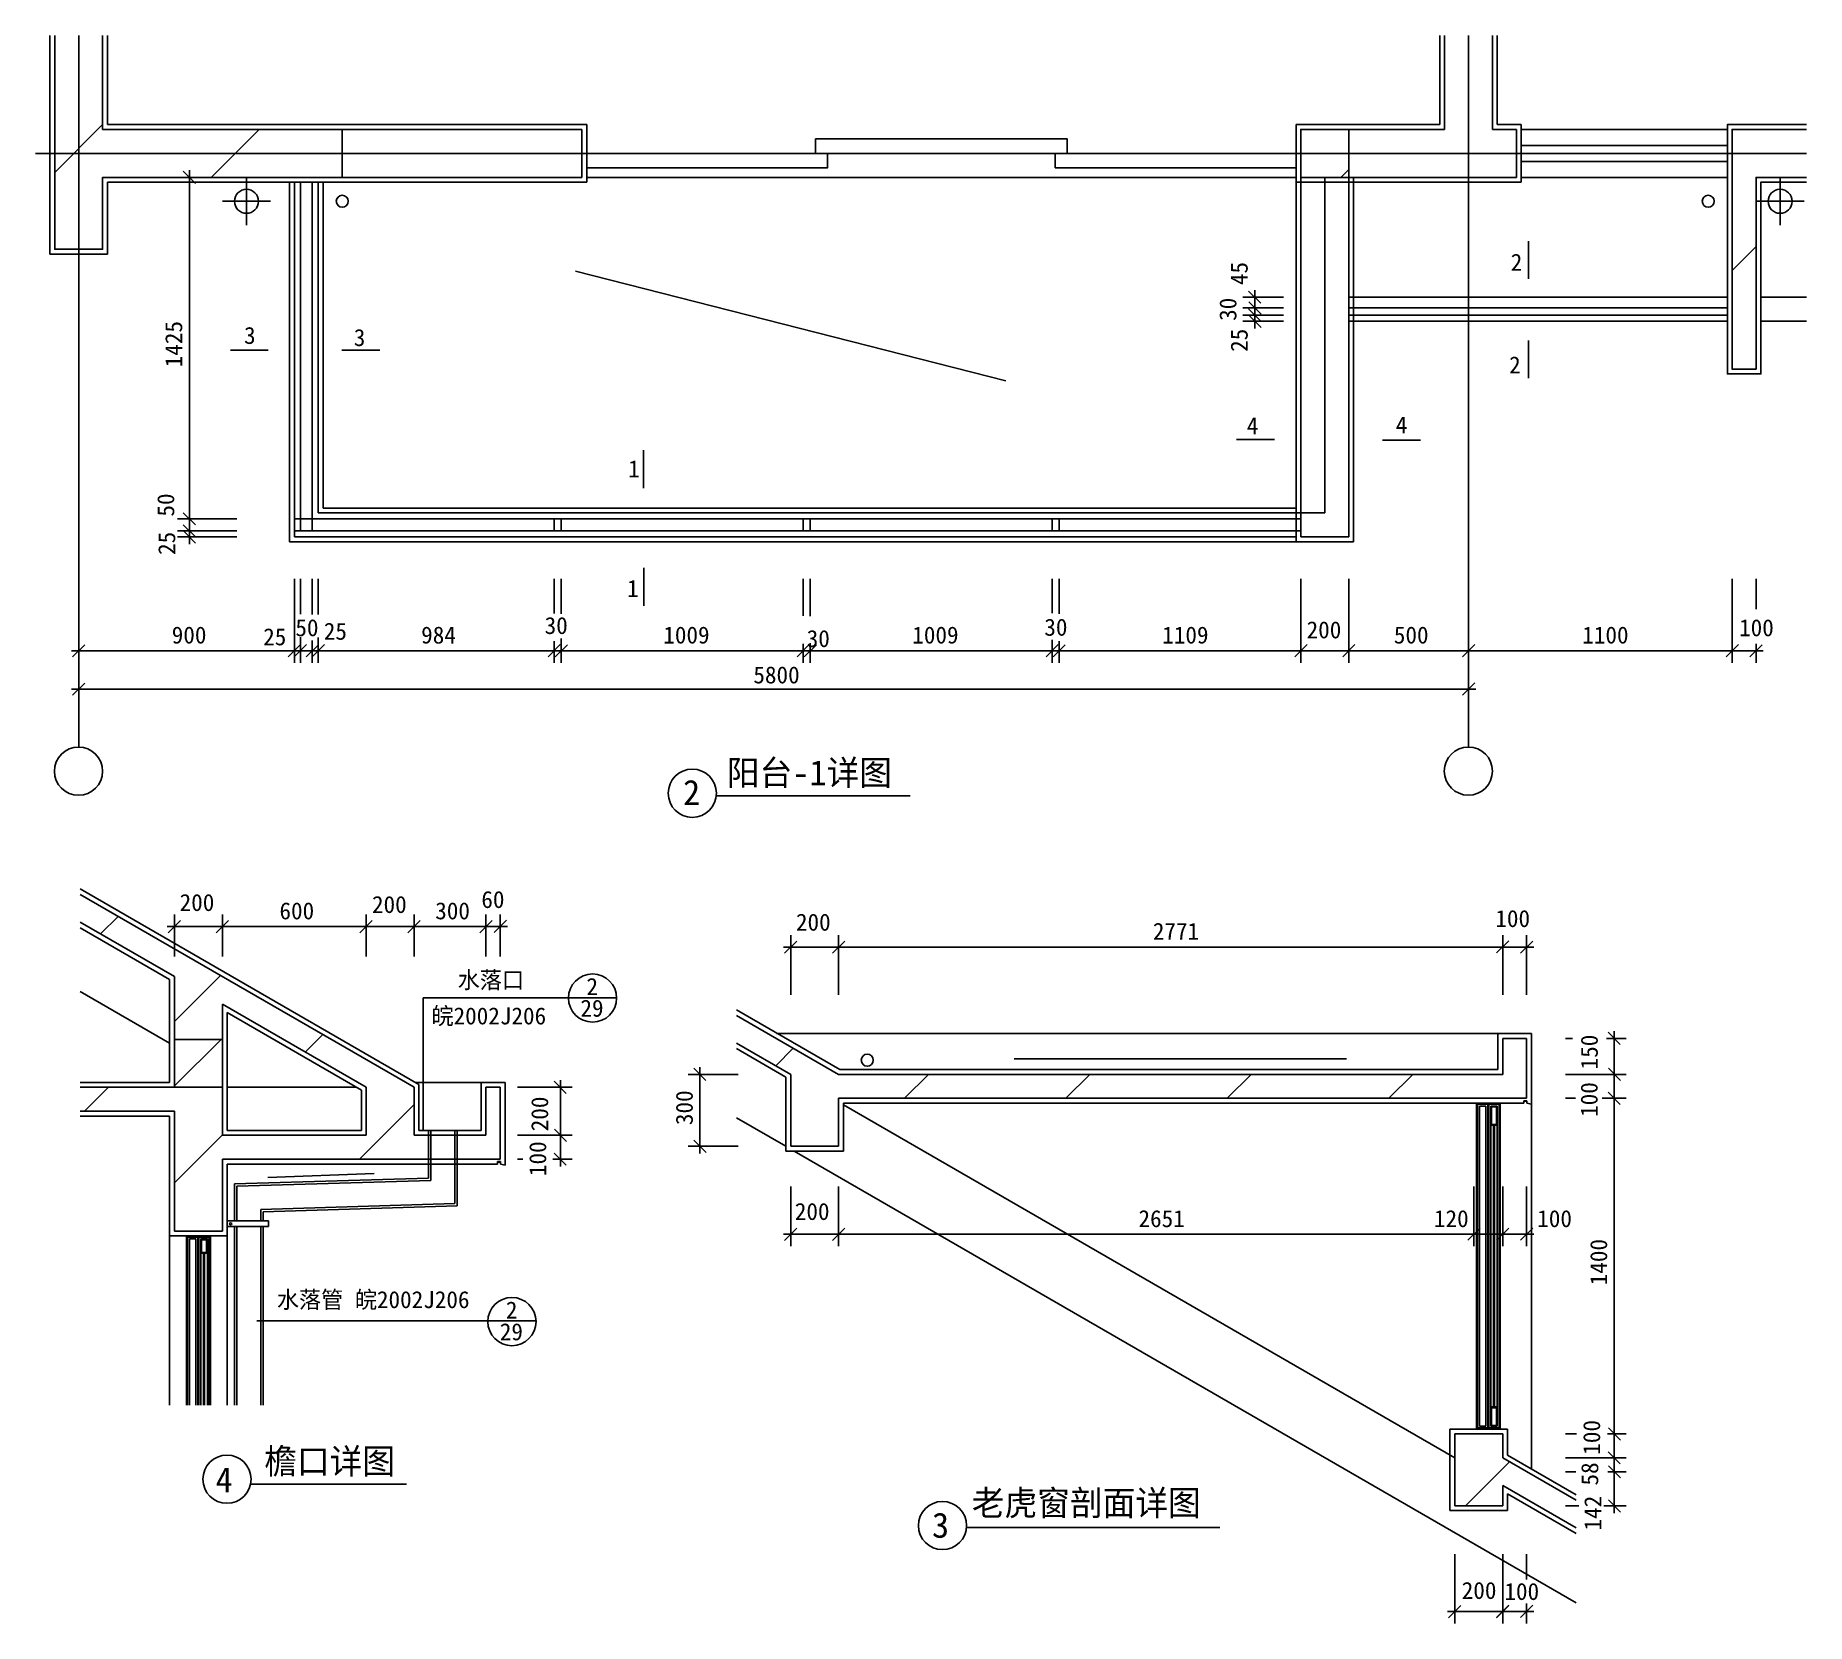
# Model space of a CAD drawing. Header units: metres. Extents: x 921 to 8312, y 336 to 6961.
import ezdxf

# ---------------------------------------------------------------- set-up
doc = ezdxf.new("R2010")
doc.units = ezdxf.units.M
for name, color, linetype in [('AXIS', 3, 'Continuous'), ('BALCONY', 31, 'Continuous'), ('column', 142, 'Continuous'), ('DOTE', 1, 'Continuous'), ('PUB_DIM', 3, 'Continuous'), ('PUB_TEXT', 7, 'Continuous'), ('S_SURFACE', 6, 'Continuous'), ('WALL', 5, 'Continuous'), ('WINDOW', 2, 'Continuous'), ('填充', 7, 'Continuous'), ('看线', 253, 'Continuous'), ('粉刷线', 6, 'Continuous'), ('设备', 6, 'Continuous')]:
    doc.layers.add(name, color=color, linetype=linetype)
pattern_1 = [(45, (0, 0), (-336.76, 336.76), [])]

# ---------------------------------------------------------------- blocks, each defined once
blk = doc.blocks.new('_dimx')
blk.add_line((-150, 0), (150, 0))
blk.add_lwpolyline([(-126.4, -124.95), (129.15, 130.28)])

msp = doc.modelspace()

# ---------------------------------------------------------------- hatches: boundary and pattern name
at = {"layer": '填充'}
h = msp.add_hatch(dxfattribs=at)
h.set_pattern_fill('AN31C', scale=150)
h.set_pattern_definition(pattern_1)
h.paths.add_polyline_path([(2201.1, 6568.77), (1201.1, 6568.77), (1201.1, 6960.73), (1001.1, 6960.73), (1001.1, 6068.77), (1201.1, 6068.77), (1201.1, 6368.77), (2201.1, 6368.77)])
h = msp.add_hatch(dxfattribs=at)
h.set_pattern_fill('AN31C', scale=150)
h.set_pattern_definition(pattern_1)
h.paths.add_polyline_path([(6201.1, 6568.77), (6201.1, 6368.77), (6401.1, 6368.77), (6401.1, 6568.77)])
h = msp.add_hatch(dxfattribs=at)
h.set_pattern_fill('AN31C', scale=150)
h.set_pattern_definition(pattern_1)
h.paths.add_polyline_path([(8311.68, 6568.77), (8001.1, 6568.77), (8001.1, 6368.77), (8001.1, 5568.77), (8101.1, 5568.77), (8101.1, 6368.77), (8311.68, 6368.77)])
h = msp.add_hatch(dxfattribs=at)
h.set_pattern_fill('AN31C', scale=150)
h.set_pattern_definition(pattern_1)
h.paths.add_polyline_path([(2500.65, 2572.66), (1107.35, 3377.08), (1107.35, 3261.61), (1500.65, 3034.54), (1500.65, 2772.66), (1700.65, 2772.66), (1700.65, 2919.07), (2300.65, 2572.66), (2300.65, 2272.66), (2560.65, 2272.66), (2560.65, 2372.66), (2500.65, 2372.66)])
h = msp.add_hatch(dxfattribs=at)
h.set_pattern_fill('AN31C', scale=150)
h.set_pattern_definition(pattern_1)
h.paths.add_polyline_path([(7143.58, 2776.79), (7043.58, 2776.79), (7043.58, 2626.79), (4272.3, 2626.79), (3846.47, 2872.64), (3846.47, 2757.17), (4072.3, 2626.79), (4072.3, 2326.79), (4272.3, 2326.79), (4272.3, 2526.79), (7143.58, 2526.79)])
h = msp.add_hatch(dxfattribs=at)
h.set_pattern_fill('ANSI31', scale=240)
h.paths.add_polyline_path([(1500.65, 2572.66), (1700.65, 2572.66), (1700.65, 2772.66), (1500.65, 2772.66)])
h = msp.add_hatch(dxfattribs=at)
h.set_pattern_fill('AN31C', scale=150)
h.set_pattern_definition(pattern_1)
h.paths.add_polyline_path([(1700.65, 2572.66), (1107.35, 2572.66), (1107.35, 2472.66), (1500.65, 2472.66), (1500.65, 1972.66), (1700.65, 1972.66)])
h = msp.add_hatch(dxfattribs=at)
h.set_pattern_fill('AN31C', scale=150)
h.set_pattern_definition(pattern_1)
h.paths.add_polyline_path([(2670.65, 2272.66), (2670.65, 2372.66), (2570.65, 2372.66), (2570.65, 2272.66)])
h.paths.add_polyline_path([(2860.65, 2272.66), (2860.65, 2572.66), (2800.65, 2572.66), (2800.65, 2372.66), (2680.65, 2372.66), (2680.65, 2272.66)])
h = msp.add_hatch(dxfattribs=at)
h.set_pattern_fill('SOLID')
h.paths.add_polyline_path([(6981.08, 2501.79), (6981.08, 2457.29), (6983.58, 2457.29), (6983.58, 2506.79), (6933.58, 2506.79), (6933.58, 2457.29), (6938.58, 2457.29), (6938.58, 2501.79)])
h.paths.add_polyline_path([(7028.58, 2501.79), (7028.58, 2457.29), (7033.58, 2457.29), (7033.58, 2506.79), (6983.58, 2506.79), (6983.58, 2457.29), (6986.08, 2457.29), (6986.08, 2501.79)])
h = msp.add_hatch(dxfattribs=at)
h.set_pattern_fill('AN31C', scale=150)
h.set_pattern_definition(pattern_1)
h.paths.add_polyline_path([(2300.65, 2272.66), (2300.65, 2372.66), (1700.65, 2372.66), (1700.65, 2272.66)])
h = msp.add_hatch(dxfattribs=at)
h.set_pattern_fill('SOLID')
h.paths.add_polyline_path([(1598.15, 1947.66), (1598.15, 1903.16), (1600.65, 1903.16), (1600.65, 1952.66), (1550.65, 1952.66), (1550.65, 1903.16), (1555.65, 1903.16), (1555.65, 1947.66)])
h.paths.add_polyline_path([(1645.65, 1947.66), (1645.65, 1903.16), (1650.65, 1903.16), (1650.65, 1952.66), (1600.65, 1952.66), (1600.65, 1903.16), (1603.15, 1903.16), (1603.15, 1947.66)])
h = msp.add_hatch(dxfattribs=at)
h.set_pattern_fill('SOLID')
h.paths.add_polyline_path([(6981.08, 1151.79), (6981.08, 1196.29), (6983.58, 1196.29), (6983.58, 1146.79), (6933.58, 1146.79), (6933.58, 1196.29), (6938.58, 1196.29), (6938.58, 1151.79)])
h.paths.add_polyline_path([(7028.58, 1151.79), (7028.58, 1196.29), (7033.58, 1196.29), (7033.58, 1146.79), (6983.58, 1146.79), (6983.58, 1196.29), (6986.08, 1196.29), (6986.08, 1151.79)])
h = msp.add_hatch(dxfattribs=at)
h.set_pattern_fill('AN31C', scale=150)
h.set_pattern_definition(pattern_1)
h.paths.add_polyline_path([(7043.58, 1026.79), (7043.58, 1126.79), (6843.58, 1126.79), (6843.58, 826.79), (7043.58, 826.79), (7043.58, 911.32), (7349.78, 734.53), (7349.78, 850)])

# ---------------------------------------------------------------- linework, layer by layer
for p, q in [((7151.89, 6103.15), (7151.89, 5945.28)), ((1734.37, 5647.37), (1892.24, 5647.37)), ((2199.78, 5647.82), (2357.65, 5647.82)), ((7150.84, 5688.56), (7150.84, 5530.7)), ((5933.08, 5274.64), (6090.95, 5274.64)), ((6542.23, 5272.44), (6700.1, 5272.44)), ((3458.27, 5230.11), (3458.27, 5072.24)), ((3459.07, 4739.14), (3459.07, 4581.27)), ((3763.67, 3788.31), (4570.9, 3788.31)), ((1819.72, 917.16), (2468.55, 917.16)), ((4805.88, 736.7), (5863.1, 736.7))]:
    msp.add_line(p, q)
at = {"layer": 'AXIS'}
for p, q in [((920.56, 6468.77), (1356.5, 6468.77)), ((1101.1, 4694.03), (1101.1, 3994.03)), ((6201.1, 4694.03), (6201.1, 4344.03)), ((6401.1, 4694.03), (6401.1, 4344.03)), ((6401.1, 4694.03), (6401.1, 4344.03)), ((6901.1, 4694.03), (6901.1, 4344.03)), ((6901.1, 4694.03), (6901.1, 3994.03)), ((6400.9, 4394.03), (6201.3, 4394.03)), ((6900.9, 4394.03), (6401.3, 4394.03))]:
    msp.add_line(p, q, dxfattribs=at)
at = {"layer": 'BALCONY'}
for p, q in [((6201.1, 6368.77), (6201.1, 4868.77)), ((6301.1, 6368.77), (6301.1, 4968.77)), ((6401.1, 6368.77), (6401.1, 4868.77)), ((2001.1, 4868.77), (2001.1, 6348.77)), ((2101.1, 4968.77), (2101.1, 6348.77)), ((6401.1, 5868.77), (7981.1, 5868.77)), ((8121.1, 5868.77), (8311.68, 5868.77)), ((6401.1, 5768.77), (7981.1, 5768.77)), ((8121.1, 5768.77), (8311.68, 5768.77)), ((2101.1, 4968.77), (6301.1, 4968.77)), ((2001.1, 4868.77), (6181.1, 4868.77)), ((6201.1, 4868.77), (6401.1, 4868.77))]:
    msp.add_line(p, q, dxfattribs=at)
at = {"layer": 'column'}
for points in [[(1201.1, 6960.73), (1201.1, 6568.77), (2201.1, 6568.77), (2201.1, 6368.77), (1201.1, 6368.77), (1201.1, 6068.77), (1001.1, 6068.77), (1001.1, 6960.73)], [(8311.68, 6368.77), (8101.1, 6368.77), (8101.1, 5568.77), (8001.1, 5568.77), (8001.1, 6568.77), (8311.68, 6568.77)]]:
    msp.add_lwpolyline(points, dxfattribs=at)
msp.add_lwpolyline([(6401.1, 6568.77), (6201.1, 6568.77), (6201.1, 6368.77), (6401.1, 6368.77)], close=True, dxfattribs=at)
at = {"layer": 'DOTE'}
for p, q in [((1101.1, 4694.03), (1101.1, 6960.73)), ((6901.1, 4694.03), (6901.1, 6960.73)), ((1356.5, 6468.77), (8311.68, 6468.77))]:
    msp.add_line(p, q, dxfattribs=at)
at = {"layer": 'PUB_DIM'}
for p, q in [((1761.33, 6368.77), (1513.03, 6368.77)), ((1563.03, 4943.97), (1563.03, 6368.57)), ((6129, 5868.77), (5959.38, 5868.77)), ((6009.38, 5868.57), (6009.38, 5823.97)), ((6129, 5823.77), (5959.38, 5823.77)), ((6129, 5823.77), (5959.38, 5823.77)), ((6129, 5793.77), (5959.38, 5793.77)), ((6129, 5793.77), (5959.38, 5793.77)), ((6129, 5768.77), (5959.38, 5768.77)), ((6009.38, 5823.97), (6009.38, 5824.17)), ((6009.38, 5823.77), (6009.38, 5793.77)), ((6009.38, 5793.57), (6009.38, 5793.37)), ((6009.38, 5793.57), (6009.38, 5768.97)), ((1761.33, 4943.77), (1513.03, 4943.77)), ((1761.33, 4943.77), (1513.03, 4943.77)), ((1761.33, 4893.77), (1513.03, 4893.77)), ((1761.33, 4893.77), (1513.03, 4893.77)), ((1563.03, 4893.97), (1563.03, 4943.57)), ((1563.03, 4868.97), (1563.03, 4893.57)), ((1761.33, 4868.77), (1513.03, 4868.77)), ((1101.1, 4694.03), (1101.1, 4344.03)), ((1101.1, 4694.03), (1101.1, 4184.03)), ((2001.1, 4694.03), (2001.1, 4344.03)), ((2001.1, 4694.03), (2001.1, 4344.03)), ((2026.1, 4694.03), (2026.1, 4546.09)), ((2076.1, 4694.03), (2076.1, 4544.62)), ((2101.1, 4694.03), (2101.1, 4544.62)), ((3085.1, 4694.03), (3085.1, 4548.71)), ((3115.1, 4694.03), (3115.1, 4548.08)), ((4124.1, 4694.03), (4124.1, 4539.67)), ((4154.1, 4694.03), (4154.1, 4538.77)), ((5163.1, 4694.03), (5163.1, 4551.06)), ((5193.1, 4694.03), (5193.1, 4547.79)), ((6201.1, 4694.03), (6201.1, 4344.03)), ((6901.1, 4694.03), (6901.1, 4184.03)), ((6901.1, 4694.03), (6901.1, 4344.03)), ((8001.1, 4694.03), (8001.1, 4344.03)), ((8001.1, 4694.03), (8001.1, 4344.03)), ((8101.1, 4694.03), (8101.1, 4567.43)), ((2026.1, 4450.01), (2026.1, 4344.03)), ((2076.1, 4437.19), (2076.1, 4344.03)), ((2101.1, 4448.53), (2101.1, 4344.03)), ((3115.1, 4445.43), (3115.1, 4344.03)), ((5163.1, 4439.27), (5163.1, 4344.03)), ((2000.9, 4394.03), (1101.3, 4394.03)), ((2025.9, 4394.03), (2001.3, 4394.03)), ((2025.9, 4394.03), (2025.7, 4394.03)), ((2076.1, 4394.03), (2026.1, 4394.03)), ((2076.3, 4394.03), (2076.5, 4394.03)), ((2100.9, 4394.03), (2076.3, 4394.03)), ((3084.9, 4394.03), (2101.3, 4394.03)), ((3084.9, 4394.03), (3084.7, 4394.03)), ((3085.1, 4434.09), (3085.1, 4344.03)), ((3115.1, 4394.03), (3085.1, 4394.03)), ((3115.3, 4394.03), (3115.5, 4394.03)), ((4123.9, 4394.03), (3115.3, 4394.03)), ((4123.9, 4394.03), (4123.7, 4394.03)), ((4124.1, 4423.11), (4124.1, 4344.03)), ((4154.1, 4394.03), (4124.1, 4394.03)), ((4154.1, 4424.91), (4154.1, 4344.03)), ((4154.3, 4394.03), (4154.5, 4394.03)), ((5162.9, 4394.03), (4154.3, 4394.03)), ((5162.9, 4394.03), (5162.7, 4394.03)), ((5193.1, 4394.03), (5163.1, 4394.03)), ((5193.1, 4434.37), (5193.1, 4344.03)), ((5193.3, 4394.03), (5193.5, 4394.03)), ((6200.9, 4394.03), (5193.3, 4394.03)), ((6901.3, 4394.03), (8000.9, 4394.03)), ((8000.9, 4394.03), (8000.7, 4394.03)), ((8001.1, 4394.03), (8101.1, 4394.03)), ((8101.1, 4422.36), (8101.1, 4344.03)), ((8101.3, 4394.03), (8101.5, 4394.03)), ((1101.3, 4234.03), (6900.9, 4234.03)), ((1500.65, 3118.08), (1500.65, 3293.51)), ((1700.65, 3118.08), (1700.65, 3293.51)), ((1700.65, 3118.08), (1700.65, 3293.51)), ((2300.65, 3118.08), (2300.65, 3293.51)), ((2300.65, 3118.08), (2300.65, 3293.51)), ((2500.65, 3118.08), (2500.65, 3293.51)), ((2500.65, 3118.08), (2500.65, 3293.51)), ((2800.65, 3118.08), (2800.65, 3293.51)), ((2800.65, 3118.08), (2800.65, 3293.51)), ((2860.65, 3118.08), (2860.65, 3293.51)), ((1700.45, 3243.51), (1500.85, 3243.51)), ((2300.45, 3243.51), (1700.85, 3243.51)), ((2500.45, 3243.51), (2300.85, 3243.51)), ((2800.45, 3243.51), (2500.85, 3243.51)), ((2860.45, 3243.51), (2800.85, 3243.51)), ((4072.3, 2958.05), (4072.3, 3208.05)), ((4272.3, 2958.05), (4272.3, 3208.05)), ((4272.3, 2958.05), (4272.3, 3208.05)), ((7043.58, 2958.05), (7043.58, 3208.05)), ((7043.58, 2958.05), (7043.58, 3208.05)), ((7143.58, 2958.05), (7143.58, 3208.05)), ((4072.5, 3158.05), (4272.1, 3158.05)), ((4272.5, 3158.05), (7043.38, 3158.05)), ((7043.38, 3158.05), (7043.18, 3158.05)), ((7043.58, 3158.05), (7143.58, 3158.05)), ((7143.78, 3158.05), (7143.98, 3158.05)), ((2538.07, 2945.62), (2950.29, 2945.62)), ((2538.07, 2392.66), (2538.07, 2945.62)), ((2950.29, 2945.62), (3110.29, 2945.62)), ((2950.29, 2945.62), (3343.8, 2945.62)), ((7305.93, 2776.79), (7335.52, 2776.79)), ((7477.22, 2776.79), (7559.42, 2776.79)), ((7509.42, 2626.99), (7509.42, 2776.59)), ((3852.6, 2626.79), (3643.82, 2626.79)), ((3693.82, 2626.59), (3693.82, 2326.99)), ((7305.93, 2626.79), (7559.42, 2626.79)), ((7305.93, 2626.79), (7559.42, 2626.79)), ((7509.42, 2626.99), (7509.42, 2627.19)), ((7509.42, 2526.79), (7509.42, 2626.79)), ((2931.93, 2572.66), (3161.04, 2572.66)), ((3111.04, 2372.86), (3111.04, 2572.46)), ((7305.93, 2526.79), (7347.99, 2526.79)), ((7458.21, 2526.79), (7559.42, 2526.79)), ((7509.42, 2526.59), (7509.42, 2526.39)), ((7509.42, 1126.99), (7509.42, 2526.59)), ((2931.93, 2372.66), (3161.04, 2372.66)), ((2931.93, 2372.66), (3161.04, 2372.66)), ((3111.04, 2372.86), (3111.04, 2373.06)), ((3111.04, 2272.66), (3111.04, 2372.66)), ((3852.6, 2326.79), (3643.82, 2326.79)), ((2931.93, 2272.66), (2955.03, 2272.66)), ((3080.21, 2272.66), (3161.04, 2272.66)), ((3111.04, 2272.46), (3111.04, 2272.26)), ((4072.3, 2159.48), (4072.3, 1909.48)), ((4272.3, 2159.48), (4272.3, 1909.48)), ((4272.3, 2159.48), (4272.3, 1909.48)), ((6923.58, 2159.48), (6923.58, 1909.48)), ((6923.58, 2159.48), (6923.58, 1909.48)), ((7043.58, 2159.48), (7043.58, 1909.48)), ((7043.58, 2159.48), (7043.58, 1909.48)), ((7143.58, 2159.48), (7143.58, 1909.48)), ((4272.1, 1959.48), (4072.5, 1959.48)), ((6923.38, 1959.48), (4272.5, 1959.48)), ((7043.38, 1959.48), (6923.78, 1959.48)), ((7143.38, 1959.48), (7043.78, 1959.48)), ((1844.67, 1599.07), (2828.35, 1599.07)), ((2828.35, 1599.07), (3009.76, 1599.07)), ((2828.35, 1599.07), (3009.76, 1599.07)), ((7305.93, 1126.79), (7352, 1126.79)), ((7480.5, 1126.79), (7559.42, 1126.79)), ((7509.42, 1126.99), (7509.42, 1127.19)), ((7509.42, 1026.79), (7509.42, 1126.79)), ((7305.93, 1026.79), (7559.42, 1026.79)), ((7305.93, 1026.79), (7559.42, 1026.79)), ((7305.93, 969.05), (7348.4, 969.05)), ((7481.9, 969.05), (7559.42, 969.05)), ((7509.42, 1026.59), (7509.42, 1026.39)), ((7509.42, 969.25), (7509.42, 1026.59)), ((7509.42, 826.99), (7509.42, 968.85)), ((7305.93, 826.79), (7361.51, 826.79)), ((7465.99, 826.79), (7559.42, 826.79)), ((6843.58, 625.01), (6843.58, 335.7)), ((7043.58, 625.01), (7043.58, 335.7)), ((7043.58, 625.01), (7043.58, 335.7)), ((7143.58, 625.01), (7143.58, 519.28)), ((6843.78, 385.7), (7043.38, 385.7)), ((7043.78, 385.7), (7143.38, 385.7)), ((7143.58, 418.84), (7143.58, 335.7))]:
    msp.add_line(p, q, dxfattribs=at)
for points in [[(3174.53, 5977.77), (4970.73, 5519.73)], [(5005.41, 2691.74), (6391.64, 2691.74)], [(1890.98, 2197.11), (2333.87, 2212.98)]]:
    msp.add_lwpolyline(points, dxfattribs=at)
for centre, radius in [((1100.43, 3891.41), 100.54), ((6900.4, 3891.8), 100.54), ((3661.76, 3799.46), 100.54), ((3245.42, 2945.12), 100.54), ((4392.11, 2685.88), 25), ((2909.04, 1595.33), 100.54), ((1719.91, 937.86), 100.54), ((4705.72, 744.52), 100.54)]:
    msp.add_circle(centre, radius, dxfattribs=at)
at = {"layer": 'S_SURFACE'}
for p, q in [((7131.83, 2516.79), (7131.83, 2506.79)), ((7143.83, 2516.79), (7131.83, 2516.79)), ((7141.83, 2514.79), (7133.83, 2514.79)), ((7143.83, 2506.79), (7143.83, 2516.79)), ((7163.58, 2501.85), (7143.83, 2506.79)), ((2848.9, 2262.66), (2848.9, 2252.66)), ((2860.9, 2262.66), (2848.9, 2262.66)), ((2858.9, 2260.66), (2850.9, 2260.66)), ((2860.9, 2252.66), (2860.9, 2262.66)), ((2880.65, 2247.72), (2860.9, 2252.66))]:
    msp.add_line(p, q, dxfattribs=at)
for centre, start, end in [((7133.83, 2512.79), 90, 180), ((7141.83, 2512.79), 0, 90), ((2850.9, 2258.66), 90, 180), ((2858.9, 2258.66), 0, 90)]:
    msp.add_arc(centre, 2, start, end, dxfattribs=at)
at = {"layer": 'WALL'}
for p, q in [((1001.1, 6068.77), (1001.1, 6960.73)), ((1201.1, 6960.73), (1201.1, 6568.77)), ((6801.1, 6568.77), (6801.1, 6960.73)), ((7001.1, 6960.73), (7001.1, 6568.77)), ((1201.1, 6568.77), (3201.1, 6568.77)), ((3201.1, 6568.77), (3201.1, 6368.77)), ((6201.1, 6568.77), (6801.1, 6568.77)), ((6201.1, 6368.77), (6201.1, 6568.77)), ((6401.1, 6368.77), (6401.1, 6568.77)), ((7101.1, 6568.77), (7001.1, 6568.77)), ((7101.1, 6568.77), (7101.1, 6368.77)), ((8311.68, 6568.77), (8001.1, 6568.77)), ((8001.1, 6568.77), (8001.1, 6368.77)), ((1201.1, 6368.77), (1201.1, 6068.77)), ((3201.1, 6368.77), (1201.1, 6368.77)), ((7101.1, 6368.77), (6201.1, 6368.77)), ((8001.1, 6368.77), (8001.1, 5568.77)), ((8101.1, 6368.77), (8311.68, 6368.77)), ((1201.1, 6068.77), (1001.1, 6068.77)), ((8001.1, 5568.77), (8101.1, 5568.77)), ((1107.35, 3377.08), (2500.65, 2572.66)), ((1107.35, 3261.61), (1500.65, 3034.54)), ((1500.65, 3034.54), (1500.65, 2572.66)), ((1700.65, 2919.07), (1700.65, 2572.66)), ((2300.65, 2572.66), (1700.65, 2919.07)), ((3846.47, 2872.64), (4272.3, 2626.79)), ((1500.65, 2772.66), (1700.65, 2772.66)), ((3846.47, 2757.17), (4072.3, 2626.79)), ((7043.58, 2626.79), (7043.58, 2776.79)), ((7043.58, 2776.79), (7143.58, 2776.79)), ((7143.58, 2526.79), (7143.58, 2776.79)), ((4072.3, 2326.79), (4072.3, 2626.79)), ((4272.3, 2626.79), (7043.58, 2626.79)), ((1107.35, 2572.66), (1700.65, 2572.66)), ((1700.65, 2572.66), (1700.65, 2372.66)), ((2300.65, 2572.66), (2300.65, 2372.66)), ((2500.65, 2572.66), (2500.65, 2372.66)), ((2860.65, 2572.66), (2800.65, 2572.66)), ((2800.65, 2572.66), (2800.65, 2372.66)), ((2860.65, 2572.66), (2860.65, 2272.66)), ((4272.3, 2526.79), (4272.3, 2326.79)), ((4272.3, 2526.79), (7143.58, 2526.79)), ((1107.35, 2472.66), (1500.65, 2472.66)), ((1500.65, 2472.66), (1500.65, 1972.66)), ((6933.58, 2506.79), (7033.58, 2506.79)), ((6933.58, 2457.29), (6933.58, 2506.79)), ((6933.58, 2457.29), (6938.58, 2457.29)), ((6938.58, 2501.79), (6981.08, 2501.79)), ((6938.58, 2457.29), (6938.58, 2501.79)), ((6981.08, 2457.29), (6981.08, 2501.79)), ((6981.08, 2457.29), (6986.08, 2457.29)), ((6986.08, 2457.29), (6986.08, 2501.79)), ((6986.08, 2501.79), (7028.58, 2501.79)), ((6993.58, 2494.29), (6993.58, 2414.29)), ((7021.08, 2494.29), (6993.58, 2494.29)), ((6996.58, 2491.29), (6996.58, 2417.29)), ((7018.08, 2491.29), (6996.58, 2491.29)), ((7018.08, 2417.29), (7018.08, 2491.29)), ((7021.08, 2414.29), (7021.08, 2494.29)), ((7028.58, 2457.29), (7028.58, 2501.79)), ((7028.58, 2457.29), (7033.58, 2457.29)), ((7033.58, 2457.29), (7033.58, 2506.79)), ((2300.65, 2372.66), (1700.65, 2372.66)), ((2500.65, 2372.66), (2560.65, 2372.66)), ((2560.65, 2372.66), (2570.65, 2372.66)), ((2570.65, 2372.66), (2670.65, 2372.66)), ((2670.65, 2372.66), (2680.65, 2372.66)), ((2680.65, 2372.66), (2800.65, 2372.66)), ((7021.08, 2414.29), (6993.58, 2414.29)), ((6996.58, 2417.29), (7018.08, 2417.29)), ((4272.3, 2326.79), (4072.3, 2326.79)), ((2300.65, 2272.66), (1700.65, 2272.66)), ((1700.65, 2272.66), (1700.65, 1972.66)), ((2300.65, 2272.66), (2560.65, 2272.66)), ((2560.65, 2272.66), (2570.65, 2272.66)), ((2570.65, 2272.66), (2670.65, 2272.66)), ((2670.65, 2272.66), (2680.65, 2272.66)), ((2680.65, 2272.66), (2860.65, 2272.66)), ((1700.65, 1972.66), (1500.65, 1972.66)), ((1700.65, 1972.66), (1500.65, 1972.66)), ((1550.65, 1903.16), (1550.65, 1952.66)), ((1550.65, 1952.66), (1650.65, 1952.66)), ((1555.65, 1903.16), (1555.65, 1947.66)), ((1555.65, 1947.66), (1598.15, 1947.66)), ((1598.15, 1903.16), (1598.15, 1947.66)), ((1603.15, 1947.66), (1645.65, 1947.66)), ((1603.15, 1903.16), (1603.15, 1947.66)), ((1610.65, 1940.16), (1610.65, 1880.16)), ((1638.15, 1940.16), (1610.65, 1940.16)), ((1635.15, 1937.16), (1613.65, 1937.16)), ((1613.65, 1937.16), (1613.65, 1883.16)), ((1635.15, 1883.16), (1635.15, 1937.16)), ((1638.15, 1880.16), (1638.15, 1940.16)), ((1645.65, 1903.16), (1645.65, 1947.66)), ((1650.65, 1903.16), (1650.65, 1952.66)), ((1550.65, 1903.16), (1555.65, 1903.16)), ((1598.15, 1903.16), (1603.15, 1903.16)), ((1638.15, 1880.16), (1610.65, 1880.16)), ((1613.65, 1883.16), (1635.15, 1883.16)), ((1645.65, 1903.16), (1650.65, 1903.16)), ((6933.58, 1196.29), (6938.58, 1196.29)), ((6933.58, 1196.29), (6933.58, 1146.79)), ((6938.58, 1196.29), (6938.58, 1151.79)), ((6981.08, 1196.29), (6986.08, 1196.29)), ((6981.08, 1196.29), (6981.08, 1151.79)), ((6986.08, 1196.29), (6986.08, 1151.79)), ((6993.58, 1159.29), (6993.58, 1239.29)), ((7021.08, 1239.29), (6993.58, 1239.29)), ((6996.58, 1162.29), (6996.58, 1236.29)), ((6996.58, 1236.29), (7018.08, 1236.29)), ((7018.08, 1236.29), (7018.08, 1162.29)), ((7021.08, 1239.29), (7021.08, 1159.29)), ((7028.58, 1196.29), (7033.58, 1196.29)), ((7028.58, 1196.29), (7028.58, 1151.79)), ((7033.58, 1196.29), (7033.58, 1146.79)), ((6843.58, 826.79), (6843.58, 1126.79)), ((6843.58, 1126.79), (7043.58, 1126.79)), ((6933.58, 1146.79), (7033.58, 1146.79)), ((6938.58, 1151.79), (6981.08, 1151.79)), ((6986.08, 1151.79), (7028.58, 1151.79)), ((7021.08, 1159.29), (6993.58, 1159.29)), ((7018.08, 1162.29), (6996.58, 1162.29)), ((7043.58, 1026.79), (7043.58, 1126.79)), ((7043.58, 1026.79), (7349.78, 850)), ((7043.58, 826.79), (7043.58, 911.32)), ((7043.58, 911.32), (7349.78, 734.53)), ((6843.58, 826.79), (7043.58, 826.79))]:
    msp.add_line(p, q, dxfattribs=at)
at = {"layer": 'WINDOW'}
for p, q in [((7981.1, 6568.77), (7121.1, 6568.77)), ((7121.1, 6502.1), (7981.1, 6502.1)), ((7121.1, 6435.44), (7981.1, 6435.44)), ((3221.1, 6368.77), (6181.1, 6368.77)), ((7981.1, 6368.77), (7121.1, 6368.77)), ((6933.58, 2457.29), (6933.58, 2262.02)), ((6938.58, 2457.29), (6938.58, 2262.02)), ((6946.08, 2494.29), (6973.58, 2494.29)), ((6946.08, 2494.29), (6946.08, 2262.02)), ((6973.58, 2262.02), (6973.58, 2494.29)), ((6981.08, 2457.29), (6981.08, 2262.02)), ((6986.08, 2457.29), (6986.08, 2262.02)), ((6993.58, 2494.29), (6993.58, 2262.02)), ((7021.08, 2262.02), (7021.08, 2494.29)), ((7028.58, 2457.29), (7028.58, 2262.02)), ((7033.58, 2457.29), (7033.58, 2262.02)), ((7005.33, 2262.02), (7005.33, 2414.29)), ((7007.33, 2262.02), (7007.33, 2414.29)), ((7009.33, 2262.02), (7009.33, 2414.29)), ((6933.58, 1196.29), (6933.58, 2282.88)), ((6938.58, 1196.29), (6938.58, 2282.88)), ((6946.08, 1159.29), (6946.08, 2282.88)), ((6973.58, 2282.88), (6973.58, 1159.29)), ((6981.08, 1196.29), (6981.08, 2282.88)), ((6986.08, 1196.29), (6986.08, 2282.88)), ((6993.58, 1159.29), (6993.58, 2282.88)), ((7005.33, 2282.88), (7005.33, 1239.29)), ((7007.33, 2282.88), (7007.33, 1239.29)), ((7009.33, 2282.88), (7009.33, 1239.29)), ((7021.08, 2282.88), (7021.08, 1159.29)), ((7028.58, 1196.29), (7028.58, 2282.88)), ((7033.58, 1196.29), (7033.58, 2282.88)), ((1893.24, 2015.43), (1720.65, 2015.43)), ((1893.24, 1991.79), (1893.24, 2015.43)), ((1480.65, 1952.66), (1480.65, 1246.82)), ((1563.15, 1940.16), (1590.65, 1940.16)), ((1563.15, 1940.16), (1563.15, 1246.82)), ((1590.65, 1246.82), (1590.65, 1940.16)), ((1610.65, 1940.16), (1610.65, 1246.82)), ((1638.15, 1246.82), (1638.15, 1940.16)), ((1893.24, 1991.79), (1720.65, 1991.79)), ((1720.65, 1952.66), (1720.65, 1246.82)), ((1550.65, 1903.16), (1550.65, 1246.82)), ((1555.65, 1903.16), (1555.65, 1246.82)), ((1598.15, 1903.16), (1598.15, 1246.82)), ((1603.15, 1903.16), (1603.15, 1246.82)), ((1622.4, 1246.82), (1622.4, 1880.16)), ((1624.4, 1246.82), (1624.4, 1880.16)), ((1626.4, 1246.82), (1626.4, 1880.16)), ((1645.65, 1903.16), (1645.65, 1246.82)), ((1650.65, 1903.16), (1650.65, 1246.82)), ((6946.08, 1159.29), (6973.58, 1159.29))]:
    msp.add_line(p, q, dxfattribs=at)
for points in [[(4176.1, 6468.77), (5226.1, 6468.77), (5226.1, 6528.77), (4176.1, 6528.77)], [(3221.1, 6408.77), (4226.1, 6408.77), (4226.1, 6468.77), (3221.1, 6468.77)], [(5176.1, 6408.77), (6181.1, 6408.77), (6181.1, 6468.77), (5176.1, 6468.77)]]:
    msp.add_lwpolyline(points, close=True, dxfattribs=at)
msp.add_circle((1735.03, 2003.44), 4.48, dxfattribs=at)
at = {"layer": '看线'}
for p, q in [((2026.1, 4893.77), (2026.1, 6348.77)), ((2076.1, 4893.77), (2076.1, 6348.77)), ((6401.1, 5823.77), (7981.1, 5823.77)), ((6401.1, 5793.77), (7981.1, 5793.77)), ((2001.1, 4943.77), (6201.1, 4943.77)), ((2001.1, 4893.77), (6201.1, 4893.77)), ((3085.1, 4893.77), (3085.1, 4943.77)), ((3115.1, 4893.77), (3115.1, 4943.77)), ((4124.1, 4893.77), (4124.1, 4943.77)), ((4154.1, 4893.77), (4154.1, 4943.77)), ((5163.1, 4893.77), (5163.1, 4943.77)), ((5193.1, 4893.77), (5193.1, 4943.77)), ((1107.35, 2972.94), (1480.65, 2757.41)), ((2180.65, 2572.66), (1720.65, 2572.66)), ((2260.65, 2572.66), (1720.65, 2572.66))]:
    msp.add_line(p, q, dxfattribs=at)
at = {"layer": '粉刷线'}
for p, q in [((981.1, 6048.77), (981.1, 6960.73)), ((1221.1, 6960.73), (1221.1, 6588.77)), ((6781.1, 6588.77), (6781.1, 6960.73)), ((7021.1, 6960.73), (7021.1, 6588.77)), ((1221.1, 6588.77), (3221.1, 6588.77)), ((3221.1, 6588.77), (3221.1, 6348.77)), ((6181.1, 6588.77), (6781.1, 6588.77)), ((6181.1, 6348.77), (6181.1, 6588.77)), ((7121.1, 6588.77), (7021.1, 6588.77)), ((7121.1, 6588.77), (7121.1, 6348.77)), ((6181.1, 6368.77), (6181.1, 4848.77)), ((6421.1, 6368.77), (6421.1, 4848.77)), ((1221.1, 6348.77), (1221.1, 6048.77)), ((3221.1, 6348.77), (1221.1, 6348.77)), ((1981.1, 4848.77), (1981.1, 6348.77)), ((2121.1, 4988.77), (2121.1, 6348.77)), ((7121.1, 6348.77), (6181.1, 6348.77)), ((1221.1, 6048.77), (981.1, 6048.77)), ((2121.1, 4988.77), (6181.1, 4988.77)), ((1981.1, 4848.77), (6421.1, 4848.77)), ((1107.35, 3400.18), (2520.65, 2584.21)), ((1107.35, 3238.52), (1480.65, 3022.99)), ((1480.65, 3022.99), (1480.65, 2592.66)), ((1720.65, 2884.43), (1720.65, 2572.66)), ((2280.65, 2561.11), (1720.65, 2884.43)), ((3846.47, 2895.74), (4277.66, 2646.79)), ((7163.58, 2796.79), (4012.49, 2796.79)), ((7023.58, 2646.79), (7023.58, 2796.79)), ((7163.58, 980.6), (7163.58, 2796.79)), ((3846.47, 2734.08), (4052.3, 2615.24)), ((1107.35, 2592.66), (1480.65, 2592.66)), ((2780.65, 2592.66), (2506.01, 2592.66)), ((2880.65, 2592.66), (2780.65, 2592.66)), ((2780.65, 2592.66), (2780.65, 2392.66)), ((2880.65, 2592.66), (2880.65, 2247.72)), ((4052.3, 2306.79), (4052.3, 2615.24)), ((4277.66, 2646.79), (7023.58, 2646.79)), ((1720.65, 2572.66), (1720.65, 2392.66)), ((2280.65, 2561.11), (2280.65, 2392.66)), ((2520.65, 2584.21), (2520.65, 2392.66)), ((1107.35, 2452.66), (1480.65, 2452.66)), ((1480.65, 2452.66), (1480.65, 1952.66)), ((3846.47, 2445.4), (4052.3, 2326.57)), ((4292.3, 2506.79), (4292.3, 2306.79)), ((4292.3, 2506.79), (6923.58, 2506.79)), ((4292.3, 2499.77), (6843.58, 1026.79)), ((6923.58, 2506.79), (7043.58, 2506.79)), ((7043.58, 2506.79), (7131.83, 2506.79)), ((2280.65, 2392.66), (1720.65, 2392.66)), ((2520.65, 2392.66), (2780.65, 2392.66)), ((2560.65, 2392.66), (2560.65, 2372.66)), ((2560.65, 2372.66), (2560.65, 2272.66)), ((2570.65, 2392.66), (2570.65, 2372.66)), ((2570.65, 2372.66), (2570.65, 2272.66)), ((2670.65, 2392.66), (2670.65, 2372.66)), ((2670.65, 2372.66), (2670.65, 2272.66)), ((2680.65, 2392.66), (2680.65, 2372.66)), ((2680.65, 2372.66), (2680.65, 2272.66)), ((4292.3, 2306.79), (4052.3, 2306.79)), ((4086.56, 2306.79), (7349.78, 422.76)), ((1720.65, 2252.66), (2848.9, 2252.66)), ((1720.65, 2252.66), (1720.65, 1952.66)), ((2560.65, 2272.66), (2560.65, 2194.28)), ((2570.65, 2272.66), (2570.65, 2184.57)), ((2670.65, 2272.66), (2670.65, 2087.49)), ((2680.65, 2272.66), (2680.65, 2077.79)), ((2560.65, 2194.28), (1750.65, 2170.28)), ((1750.65, 2170.28), (1750.65, 2015.43)), ((2570.65, 2184.57), (1760.65, 2160.57)), ((1760.65, 2160.57), (1760.65, 2015.43)), ((2670.65, 2087.49), (1860.65, 2063.49)), ((2680.65, 2077.79), (1870.65, 2053.79)), ((1860.65, 2063.49), (1860.65, 2015.43)), ((1870.65, 2053.79), (1870.65, 2015.43)), ((1720.65, 1952.66), (1480.65, 1952.66)), ((1750.65, 1991.79), (1750.65, 1246.82)), ((1760.65, 1991.79), (1760.65, 1246.82)), ((1860.65, 1991.79), (1860.65, 1246.82)), ((1870.65, 1991.79), (1870.65, 1246.82)), ((6823.58, 1146.79), (6923.58, 1146.79)), ((6823.58, 806.79), (6823.58, 1146.79)), ((6923.58, 1146.79), (7043.58, 1146.79)), ((6923.58, 1146.79), (7043.58, 1146.79)), ((7043.58, 1146.79), (7063.58, 1146.79)), ((7063.58, 1038.33), (7063.58, 1146.79)), ((7063.58, 1038.33), (7349.78, 873.1)), ((7063.58, 876.68), (7349.78, 711.44)), ((7063.58, 806.79), (7063.58, 876.68)), ((6823.58, 806.79), (7063.58, 806.79))]:
    msp.add_line(p, q, dxfattribs=at)
msp.add_lwpolyline([(8311.68, 6348.77), (8121.1, 6348.77), (8121.1, 5548.77), (7981.1, 5548.77), (7981.1, 6588.77), (8311.68, 6588.77)], dxfattribs=at)
at = {"layer": '设备'}
for p, q in [((1801.1, 6168.77), (1801.1, 6368.77)), ((8201.1, 6168.77), (8201.1, 6368.77)), ((1701.1, 6268.77), (1901.1, 6268.77)), ((8301.1, 6268.77), (8101.1, 6268.77))]:
    msp.add_line(p, q, dxfattribs=at)
for centre, radius in [((1801.1, 6268.77), 50), ((2201.1, 6268.77), 25), ((7901.1, 6268.77), 25), ((8201.1, 6268.77), 50)]:
    msp.add_circle(centre, radius, dxfattribs=at)

# ---------------------------------------------------------------- block references
at = {"layer": 'AXIS', "xscale": 0.2, "yscale": 0.2, "zscale": 0.2}
for p in [(6401.1, 4394.03), (6901.1, 4394.03)]:
    msp.add_blockref('_dimx', p, dxfattribs=at)
at = {"layer": 'PUB_DIM', "xscale": 0.2, "yscale": 0.2, "zscale": 0.2}
for p, rotation in [((1563.03, 6368.77), 90), ((6009.38, 5868.77), 90), ((6009.38, 5823.77), 270), ((6009.38, 5793.77), 90), ((6009.38, 5768.77), 270), ((1563.03, 4943.77), 90), ((1563.03, 4893.77), 90), ((1563.03, 4868.77), 270), ((1101.1, 4394.03), 180), ((2076.1, 4394.03), 180), ((3115.1, 4394.03), 180), ((4154.1, 4394.03), 180), ((5193.1, 4394.03), 180), ((8101.1, 4394.03), 180), ((1101.1, 4234.03), 180), ((1500.65, 3243.51), 180), ((1700.65, 3243.51), 180), ((2300.65, 3243.51), 180), ((2500.65, 3243.51), 180), ((2800.65, 3243.51), 180), ((4072.3, 3158.05), 180), ((4272.3, 3158.05), 180), ((7143.58, 3158.05), 180), ((7509.42, 2776.79), 90), ((3111.04, 2572.66), 90), ((3693.82, 2626.79), 90), ((7509.42, 2626.79), 270), ((7509.42, 2526.79), 90), ((3111.04, 2372.66), 270), ((3111.04, 2372.66), 270), ((3111.04, 2272.66), 90), ((3693.82, 2326.79), 270), ((4072.3, 1959.48), 180), ((4272.3, 1959.48), 180), ((7509.42, 1126.79), 270), ((7509.42, 1026.79), 90), ((7509.42, 969.05), 270), ((7509.42, 826.79), 270), ((6843.58, 385.7), 180), ((7043.58, 385.7), 180)]:
    msp.add_blockref('_dimx', p, dxfattribs=dict(at, rotation=rotation))
for p in [(2001.1, 4394.03), (2026.1, 4394.03), (2101.1, 4394.03), (3085.1, 4394.03), (4124.1, 4394.03), (5163.1, 4394.03), (6201.1, 4394.03), (8001.1, 4394.03), (6901.1, 4234.03), (2860.65, 3243.51), (7043.58, 3158.05), (6923.58, 1959.48), (7043.58, 1959.48), (7143.58, 1959.48), (7043.58, 385.7), (7143.58, 385.7)]:
    msp.add_blockref('_dimx', p, dxfattribs=at)

# ---------------------------------------------------------------- texts
for s, p in [('45', (5979.38, 5919.17)), ('30', (5932.38, 5769.91)), ('1425', (1533.03, 5576.27)), ('25', (5979.38, 5640.66)), ('50', (1499.82, 4953.56)), ('25', (1504.01, 4793.5)), ('150', (7440.3, 2647.4)), ('100', (7439.64, 2449.27)), ('200', (3060.35, 2389.24)), ('300', (3663.82, 2415.07)), ('100', (3052.08, 2202.46)), ('1400', (7479.42, 1746.79)), ('100', (7450.26, 1039.95)), ('58', (7442.22, 911.5)), ('142', (7455.03, 723.95))]:
    msp.add_text(s, height=71, rotation=90).set_placement(p)
for s, p in [('1', (3389.53, 4618.4)), ('50', (2005.34, 4454.58)), ('25', (2123.93, 4439.79)), ('30', (3045.48, 4463.7)), ('30', (5130.75, 4456.5)), ('200', (6225.21, 4445.68)), ('100', (8030.02, 4454.37)), ('900', (1489.38, 4424.03)), ('25', (1871.06, 4416.63)), ('984', (2530.24, 4424.03)), ('1009', (3540.74, 4424.03)), ('1009', (4579.74, 4424.03)), ('1109', (5622.81, 4424.03)), ('500', (6589.38, 4424.03)), ('1100', (7375.67, 4424.03)), ('5800', (3916.53, 4257.68)), ('200', (1522.24, 3308.26)), ('600', (1938.94, 3273.51)), ('200', (2325.02, 3299.92)), ('300', (2588.94, 3273.51)), ('60', (2781.38, 3320.77)), ('200', (4094.23, 3226.18)), ('2771', (5583.65, 3188.05)), ('100', (7012.91, 3241.25)), ('200', (4089.57, 2019.4)), ('2651', (5523.65, 1989.48)), ('120', (6756.69, 1989.48)), ('100', (7187.71, 1989.48)), ('200', (6872.6, 438.44)), ('100', (7050.71, 434.23))]:
    msp.add_text(s, height=71).set_placement(p)
at = {"layer": 'PUB_DIM', "insert": (4139.1, 4480.23), "char_height": 71, "attachment_point": 1}
msp.add_mtext('\\A1;30', dxfattribs=at)
at = {"layer": 'PUB_TEXT'}
for s, height, p in [('2', 71, (7076.97, 5979.05)), ('3', 71, (1791.17, 5673.96)), ('3', 71, (2249.06, 5664.85)), ('2', 71, (7070.26, 5550.68)), ('4', 71, (5975.64, 5297.18)), ('4', 71, (6597.42, 5300.49)), ('1', 71, (3394.13, 5117.53)), ('阳台-1详图', 105, (3806.16, 3832.57)), ('2', 105, (3623.12, 3750.31)), ('水落口 ', 71, (2682.71, 2985.5)), ('2', 71, (3220.07, 2957.96)), ('皖2002J206', 71, (2573.15, 2835.16)), ('29', 71, (3194.83, 2867.25)), ('水落管 皖2002J206', 71, (1928.18, 1651.57)), ('2', 71, (2883.69, 1608.17)), ('29', 71, (2858.44, 1517.46)), ('檐口详图', 105, (1875.4, 960.45)), ('4', 105, (1672.52, 882.64)), ('老虎窗剖面详图', 105, (4828.06, 786.58)), ('3', 105, (4662.03, 693.6))]:
    msp.add_text(s, height=height, dxfattribs=at).set_placement(p)

doc.saveas('drawing.dxf')
